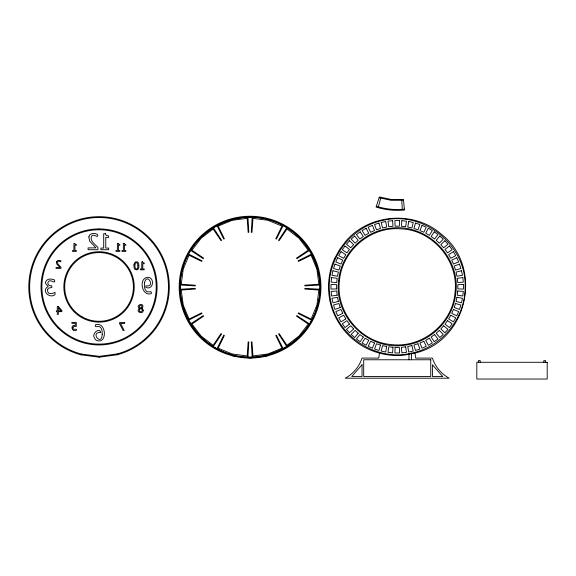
<?xml version="1.0" encoding="UTF-8"?>
<svg xmlns="http://www.w3.org/2000/svg" width="576" height="576" viewBox="0 0 576 576"><rect width="100%" height="100%" fill="white"/><g stroke="black" fill="none" stroke-linecap="round" stroke-linejoin="round"><path stroke-width="0.86" d="M252.18 217.368L251.309 232.337L251.971 232.423L252.965 218.318L267.977 220.291L281.974 226.087L275.782 238.802L276.401 239.062L283.126 225.662M247.954 356.904L248.832 341.942L248.17 341.856L247.169 355.961L232.157 353.981L218.167 348.185L224.359 335.47L223.74 335.218L217.015 348.617M330.012 301.104C335.124 325.85 354.924 346.86 379.454 353.066L378.77 358.092L362.038 358.092A35.33 35.33 0 0 1 345.276 378.202L449.172 378.202A35.33 35.33 0 0 1 432.418 358.092L415.67 358.092L414.986 353.059C466.582 341.388 483.574 269.626 443.239 235.728L437.652 231.199C410.45 210.607 368.532 214.949 346.176 240.754L339.66 249.394L334.454 258.782M81.065 354.845L81.281 354.031A69.415 69.415 0 0 1 42.077 247.284A69.415 69.415 0 0 1 155.794 246.953A69.415 69.415 0 0 1 117.209 353.93L117.432 354.737L99.259 357.185L81.065 354.845A70.25 70.25 0 0 1 41.386 246.809A70.25 70.25 0 0 1 156.478 246.47A70.25 70.25 0 0 1 117.432 354.737M376.322 206.266L376.106 207.072C385.25 209.916 394.913 210.982 404.446 210.046L403.466 199.469L391.19 199.469L379.397 196.963L376.322 206.266C385.38 209.088 394.949 210.161 404.402 209.218M378.396 206.82L380.714 198.18M334.426 258.862C328.608 272.016 327.053 286.942 329.99 301.018M286.783 227.772L278.539 240.3L279.072 240.703L286.985 228.989L299.002 238.205L308.218 250.222L296.503 258.134L296.914 258.667L309.434 250.423M213.358 346.5L221.594 333.979L221.062 333.569L213.149 345.29L201.139 336.067L191.916 324.058L203.638 316.145L203.227 315.612L190.706 323.849M311.544 254.081L298.152 260.806L298.404 261.425L311.119 255.24L316.915 269.23L318.888 284.242L304.783 285.235L304.87 285.898L319.838 285.026M188.59 320.191L201.989 313.466L201.737 312.847L189.022 319.039L183.226 305.05L181.246 290.038L195.358 289.037L195.264 288.374L180.302 289.253M411.473 353.138C441.922 346.975 465.631 317.966 465.113 286.769C466.409 245.16 423.533 210.442 383.098 220.37C350.1 226.865 325.483 260.345 329.702 293.868C332.726 332.741 373.601 362.354 411.473 353.138L411.473 359.77M414.986 353.059L404.359 355.126A68.724 68.724 0 0 1 382.889 353.988L379.454 353.066M81.281 354.031L99.252 356.35L117.209 353.93M403.466 200.304L391.147 200.304L379.102 197.741M319.838 289.253L304.87 288.374L304.783 289.037L318.888 290.038L316.915 305.05L311.119 319.039L298.404 312.847L298.152 313.466L311.544 320.191M180.302 285.026L195.264 285.898L195.358 285.235L181.246 284.242L183.226 269.23L189.022 255.24L201.737 261.425L201.989 260.806L188.59 254.081M309.434 323.849L296.914 315.612L296.503 316.145L308.218 324.058L299.002 336.067L286.985 345.29L279.072 333.569L278.539 333.979L286.783 346.5M190.706 250.423L203.227 258.667L203.638 258.134L191.916 250.222L201.139 238.205L213.149 228.989L221.062 240.703L221.594 240.3L213.358 227.772M283.126 348.617L276.401 335.218L275.782 335.47L281.974 348.185L267.977 353.981L252.965 355.961L251.971 341.856L251.309 341.942L252.18 356.904M217.015 225.662L223.74 239.062L224.359 238.802L218.167 226.087L232.157 220.291L247.169 218.318L248.17 232.423L248.832 232.337L247.954 217.368M401.796 200.39L402.264 209.326M545.522 362.282L545.522 360.605L543.852 360.605L543.852 362.282M480.175 362.282L480.175 360.605L478.498 360.605L478.498 362.282M408.96 353.556L408.96 359.77M99.252 356.35L99.252 357.185M99.05 228.924L99.05 229.759M137.93 265.817L137.657 268.214L138.398 268.934L138.974 266.796L138.665 263.232L137.599 261.914L135.324 261.922L135.734 262.757L137.455 263.023L137.93 265.817M395.107 347.378L394.906 352.987L399.535 352.987L399.334 347.378L395.107 347.378M399.535 220.558L399.334 226.166L395.107 226.166L394.906 220.558L399.535 220.558M133.956 264.83L134.078 267.667L134.899 269.395L137.081 269.892L137.83 269.539L137.21 268.855C134.287 269.82 134.87 265.025 135.295 263.376L134.532 262.699L133.956 264.83M144.518 282.701C144.454 285.602 144.007 289.195 146.513 291.254C148.09 293.386 152.51 289.706 151.25 293.645C141.732 296.719 138.319 278.338 147.571 277.308C155.21 277.142 153.382 290.794 145.865 287.41L145.865 285.818C155.779 287.813 147.161 271.836 144.518 282.701M339.444 280.742C335.506 311.551 360.238 342.043 391.19 344.549C421.992 348.487 452.498 323.755 454.997 292.802C459.144 260.964 432.403 229.529 400.255 228.838C370.382 226.447 341.914 250.942 339.444 280.742M338.616 280.613C333.713 316.418 367.574 350.28 403.38 345.377C430.279 342.871 453.442 319.946 455.825 292.932C460.728 257.126 426.866 223.265 391.061 228.168C364.169 230.688 340.999 253.591 338.616 280.613M102.218 334.246C101.664 347.249 89.582 331.466 100.786 332.582C100.03 326.794 91.166 333.734 94.442 337.882A5.069 5.069 0 0 0 96.293 340.265C107.654 345.341 106.74 321.026 95.414 324.77C94.14 328.824 99.403 324.742 100.728 327.73C102.298 329.522 102.175 332.014 102.218 334.246M392.99 347.263L392.602 352.865L388.001 352.382L388.778 346.824L392.99 347.263M401.839 220.68L401.45 226.282L405.662 226.721L406.44 221.162L401.839 220.68M72.965 327.427C72.036 331.33 77.256 327.701 76.594 330.07C72.086 333.18 69.667 324.281 75.233 325.447L75.233 323.323L71.892 323.323L71.892 322.387L76.27 322.387L76.27 326.491L73.944 326.383L72.965 327.427M47.578 289.62L47.743 291.845L48.888 293.292L51.934 293.659L55.03 292.378L55.03 294.638C49.824 299.009 41.249 291.06 47.52 286.92C50.105 286.445 43.308 283.903 46.015 281.167C47.736 278.237 51.941 278.806 54.59 280.008C55.8 284.954 50.832 278.863 48.65 281.369C46.339 283.385 49.212 286.567 51.775 285.768L51.775 287.546L48.47 288.108L47.578 289.62M56.434 261.958L56.808 264.031L59.976 267.466L56.059 267.466L56.059 268.38L60.977 268.38L60.977 267.257C59.681 265.723 56.534 263.815 57.874 261.49C58.91 260.086 61.438 263.232 60.811 260.726L57.78 260.395L56.434 261.958M88.841 236.873L89.59 241.02L95.933 247.882L88.099 247.882L88.099 249.71L97.934 249.71L97.934 247.471C95.328 244.411 89.042 240.588 91.728 235.937C93.802 233.136 98.856 239.414 97.603 234.41C94.73 232.87 89.561 232.877 88.841 236.873M143.273 310.37C143.251 314.834 135.482 312.026 138.881 308.722L139.651 309.377C137.462 313.481 144.979 311.566 141.278 308.585L140.314 309.002C133.366 305.122 145.562 301.738 142.438 307.93L141.581 307.325C143.474 303.955 136.951 305.597 140.126 308.059L141.034 307.67L142.502 308.693L143.273 310.37M331.61 277.553L331.128 282.154L336.722 282.542L337.169 278.33L331.61 277.553M457.711 291.002L457.272 295.214L462.83 295.992L463.313 291.391L457.711 291.002M182.412 269.006C172.8 305.914 195.178 344.664 231.941 354.794C268.848 364.406 307.598 342.029 317.729 305.266C327.334 268.358 304.963 229.608 268.2 219.478C231.293 209.873 192.542 232.243 182.412 269.006M386.69 346.493L385.718 352.022L381.19 351.058L382.55 345.614L386.69 346.493M408.722 221.522L407.75 227.052L411.89 227.93L413.251 222.487L408.722 221.522M332.935 270.742L331.97 275.27L337.5 276.242L338.378 272.102L332.935 270.742M456.941 297.302L456.062 301.442L461.506 302.803L462.47 298.274L456.941 297.302M231.941 354.794L231.725 355.608L250.07 358.02L268.416 355.608L268.2 354.794A70.049 70.049 0 0 0 307.447 246.96A70.049 70.049 0 0 0 192.694 246.96A70.049 70.049 0 0 0 231.941 354.794M380.506 345.067L378.958 350.46L374.558 349.027L376.481 343.757L380.506 345.067M415.483 223.085L413.935 228.478L417.96 229.788L419.882 224.518L415.483 223.085M334.958 264.11L333.533 268.51L338.926 270.058L340.236 266.033L334.958 264.11M455.515 303.487L454.205 307.512L459.475 309.434L460.908 305.035L455.515 303.487M374.501 343.001L372.398 348.199L368.179 346.32L370.634 341.28L374.501 343.001M422.042 225.346L419.94 230.544L423.806 232.265L426.262 227.225L422.042 225.346M337.673 257.731L335.794 261.95L340.992 264.053L342.713 260.186L337.673 257.731M453.449 309.492L451.728 313.358L456.768 315.814L458.647 311.594L453.449 309.492M368.748 340.315L366.113 345.269L362.11 342.958L365.083 338.198L368.748 340.315M428.328 228.276L425.693 233.23L429.358 235.346L432.331 230.587L428.328 228.276M341.035 251.662L338.724 255.665L343.678 258.3L345.794 254.635L341.035 251.662M450.763 315.245L448.646 318.91L453.406 321.883L455.717 317.88L450.763 315.245M363.312 337.046L360.173 341.698L356.429 338.983L359.885 334.562L363.312 337.046M434.268 231.847L431.129 236.498L434.556 238.982L438.012 234.562L434.268 231.847M345.01 245.981L342.295 249.725L346.946 252.864L349.43 249.437L345.01 245.981M447.494 320.681L445.003 324.108L449.431 327.564L452.146 323.82L447.494 320.681M358.243 333.23L354.636 337.529L351.194 334.433L355.097 330.394L358.243 333.23M439.805 236.016L436.198 240.314L439.344 243.151L443.246 239.112L439.805 236.016M362.038 364.759L351.749 376.524L362.038 376.524L362.038 364.759M349.56 240.746L346.464 244.188L350.762 247.795L353.599 244.649L349.56 240.746M443.671 325.75L440.842 328.896L444.881 332.798L447.977 329.357L443.671 325.75M353.599 328.896L349.56 332.798L346.464 329.357L350.762 325.75L353.599 328.896M444.881 240.746L440.842 244.649L443.671 247.795L447.977 244.188L444.881 240.746M354.636 236.016L351.194 239.112L355.097 243.151L358.243 240.314L354.636 236.016M439.344 330.394L436.198 333.23L439.805 337.529L443.246 334.433L439.344 330.394M349.43 324.108L345.01 327.564L342.295 323.82L346.946 320.681L349.43 324.108M449.431 245.981L445.003 249.437L447.494 252.864L452.146 249.725L449.431 245.981M360.173 231.847L356.429 234.562L359.885 238.982L363.312 236.498L360.173 231.847M434.556 334.562L431.129 337.046L434.268 341.698L438.012 338.983L434.556 334.562M345.794 318.91L341.035 321.883L338.724 317.88L343.678 315.245L345.794 318.91M453.406 251.662L448.646 254.635L450.763 258.3L455.717 255.665L453.406 251.662M366.113 228.276L362.11 230.594L365.083 235.346L368.748 233.23L366.113 228.276M429.358 338.198L425.693 340.315L428.328 345.269L432.331 342.95L429.358 338.198M342.713 313.358L337.673 315.814L335.794 311.594L340.992 309.492L342.713 313.358M456.768 257.731L451.728 260.186L453.449 264.053L458.647 261.95L456.768 257.731M372.398 225.346L368.172 227.232L370.634 232.272L374.501 230.544L372.398 225.346M423.806 341.273L419.94 343.001L422.042 348.199L426.269 346.313L423.806 341.273M340.236 307.512L334.958 309.434L333.533 305.035L338.926 303.487L340.236 307.512M459.475 264.11L454.205 266.033L455.515 270.058L460.908 268.51L459.475 264.11M378.95 223.085L374.558 224.518L376.481 229.788L380.506 228.478L378.95 223.085M417.96 343.757L413.935 345.067L415.483 350.46L419.882 349.027L417.96 343.757M338.378 301.442L332.935 302.803L331.97 298.274L337.5 297.302L338.378 301.442M461.506 270.742L456.062 272.102L456.941 276.242L462.47 275.27L461.506 270.742M385.711 221.522L381.19 222.487L382.55 227.938L386.69 227.052L385.711 221.522M411.89 345.607L407.75 346.493L408.73 352.022L413.251 351.058L411.89 345.607M337.169 295.214L331.61 295.992L331.128 291.391L336.722 291.002L337.169 295.214M462.83 277.553L457.272 278.33L457.711 282.542L463.313 282.154L462.83 277.553M392.602 220.68L388.001 221.162L388.778 226.721L392.99 226.282L392.602 220.68M405.662 346.824L401.45 347.263L401.839 352.865L406.44 352.382L405.662 346.824M336.614 288.886L331.006 289.087L331.006 284.458L336.614 284.659L336.614 288.886M463.435 284.458L457.826 284.659L457.826 288.886L463.435 289.087L463.435 284.458M105.365 233.726L103.702 233.726L103.702 248.083L100.879 248.083L100.879 249.71L108.648 249.71L108.648 248.083L105.761 248.083L105.761 237.406L108.648 237.406L108.648 235.951L106.236 235.483L105.365 233.726M74.743 243.396L73.915 243.396L73.915 250.574L72.504 250.574L72.504 251.388L76.385 251.388L76.385 250.574L74.945 250.574L74.945 245.239L76.385 245.239L76.385 244.512L75.182 244.274L74.743 243.396M118.202 243.396L117.374 243.396L117.374 250.574L115.963 250.574L115.963 251.388L119.851 251.388L119.851 250.574L118.404 250.574L118.404 245.239L119.851 245.239L119.851 244.512L118.642 244.274L118.202 243.396M124.186 243.396L123.358 243.396L123.358 250.574L121.946 250.574L121.946 251.388L125.827 251.388L125.827 250.574L124.387 250.574L124.387 245.239L125.827 245.239L125.827 244.512L124.625 244.274L124.186 243.396M142.589 261.799L141.761 261.799L141.761 268.978L140.342 268.978L140.342 269.791L144.23 269.791L144.23 268.978L142.783 268.978L142.783 263.635L144.23 263.635L144.23 262.908L143.021 262.678L142.589 261.799M58.284 306.425L57.298 306.425L57.298 310.802L56.354 310.802L56.354 311.652L57.298 311.652L57.298 314.395L58.327 314.395L58.327 307.685L61.013 310.802L59.177 310.802L59.177 311.652L61.848 311.652L61.848 310.529L58.284 306.425M124.661 322.502L119.599 322.502L119.599 323.698L123.048 330.473L124.186 330.473L120.535 323.438L124.661 323.438L124.661 322.502M430.74 359.77L363.708 359.77L363.708 376.524L430.74 376.524L430.74 359.77M547.2 362.282L476.82 362.282L476.82 379.037L547.2 379.037L547.2 362.282M442.706 376.524L432.418 376.524L432.418 364.759L442.706 376.524M214.625 348.523A70.884 70.884 0 0 0 320.954 287.136A70.884 70.884 0 0 0 214.625 225.749A70.884 70.884 0 0 0 214.625 348.523M58.032 327.953A58.01 58.01 0 0 0 155.088 301.946A58.01 58.01 0 0 0 84.038 230.897A58.01 58.01 0 0 0 58.032 327.953M58.622 327.362A57.175 57.175 0 0 0 154.274 301.73A57.175 57.175 0 0 0 84.254 231.71A57.175 57.175 0 0 0 58.622 327.362M81.878 316.685A34.351 34.351 0 0 0 133.402 286.934A34.351 34.351 0 0 0 81.878 257.184A34.351 34.351 0 0 0 81.878 316.685M74.167 311.818A35.186 35.186 0 0 0 133.042 296.042A35.186 35.186 0 0 0 89.942 252.943A35.186 35.186 0 0 0 74.167 311.818"/></g></svg>
